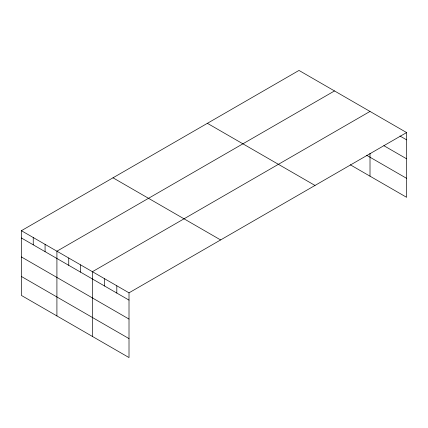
<?xml version="1.0" encoding="UTF-8"?>
<svg xmlns="http://www.w3.org/2000/svg" width="428" height="428" viewBox="0 0 428 428"><rect width="100%" height="100%" fill="white"/><g stroke="black" fill="none" stroke-linecap="round" stroke-linejoin="round"><path stroke-width="0.64" d="M21.4 230.697L129.01 292.827L129.01 357.567L21.4 295.438L21.4 230.697L298.99 70.433L406.6 132.562L406.6 197.303L350.286 164.791M334.503 90.934L56.913 251.199L56.913 315.944M370.011 111.435L92.421 271.7L92.421 336.445M129.01 292.827L406.6 132.562M399.95 136.008L406.6 139.849M383.873 145.686L406.6 158.809M366.63 155.268L406.6 178.342M207.387 123.318L314.997 185.447M113.003 177.807L220.613 239.937M21.4 237.984L129.01 300.114M21.4 256.944L129.01 319.074M21.4 276.477L129.01 338.607M370.011 153.315L370.011 176.181M116.812 285.781L116.812 293.073M104.619 278.74L104.619 286.032M80.587 264.868L80.587 272.154M68.748 258.031L68.748 265.323M45.074 244.367L45.074 251.653M33.24 237.529L33.24 244.816"/></g></svg>
